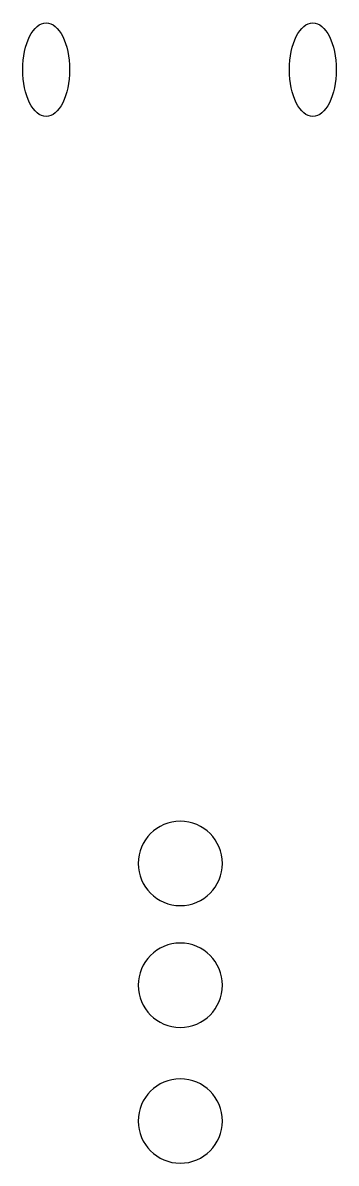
# Model space of a CAD drawing. Header units: centimetres. Extents: x -1.7 to 1.7, y -6.4 to 6.4.
import ezdxf

# ---------------------------------------------------------------- set-up
doc = ezdxf.new("R2010")
doc.units = ezdxf.units.CM
doc.header["$MEASUREMENT"] = 0
doc.layers.add('Camada 1', color=7, linetype='Continuous')

msp = doc.modelspace()

# ---------------------------------------------------------------- linework, layer by layer
at = {"layer": 'Camada 1'}
for centre in [(-1.4881, 5.8349), (1.4881, 5.8349)]:
    msp.add_ellipse(centre, major_axis=(0, 0.52213), ratio=0.49999042, dxfattribs=at)
for points in [[(-0.46114, -3.01534), (-0.46114, -2.75589), (-0.25064, -2.54541), (0.00879, -2.54541), (0.00879, -2.54541), (0.26821, -2.54541), (0.47872, -2.75589), (0.47872, -3.01534), (0.47872, -3.01534), (0.47872, -3.27479), (0.26822, -3.48527), (0.00879, -3.48527), (0.00879, -3.48527), (-0.25067, -3.48526), (-0.46114, -3.27479), (-0.46114, -3.01534)], [(-0.46114, -4.37291), (-0.46114, -4.11346), (-0.25064, -3.90298), (0.00879, -3.90298), (0.00879, -3.90298), (0.26821, -3.90298), (0.47872, -4.11346), (0.47872, -4.37291), (0.47872, -4.37291), (0.47872, -4.63236), (0.26822, -4.84284), (0.00879, -4.84284), (0.00879, -4.84284), (-0.25067, -4.84284), (-0.46114, -4.63236), (-0.46114, -4.37291)], [(-0.46114, -5.88712), (-0.46114, -5.62767), (-0.25064, -5.41719), (0.00879, -5.41719), (0.00879, -5.41719), (0.26821, -5.41719), (0.47872, -5.62767), (0.47872, -5.88712), (0.47872, -5.88712), (0.47872, -6.14657), (0.26822, -6.35705), (0.00879, -6.35705), (0.00879, -6.35705), (-0.25067, -6.35702), (-0.46114, -6.14655), (-0.46114, -5.88712)]]:
    msp.add_open_spline(points, degree=3, knots=[0, 0, 0, 0, 0.2, 0.2, 0.2, 0.2, 0.4, 0.4, 0.4, 0.4, 0.6, 0.6, 0.6, 0.6, 1, 1, 1, 1], dxfattribs=at)

doc.saveas('drawing.dxf')
